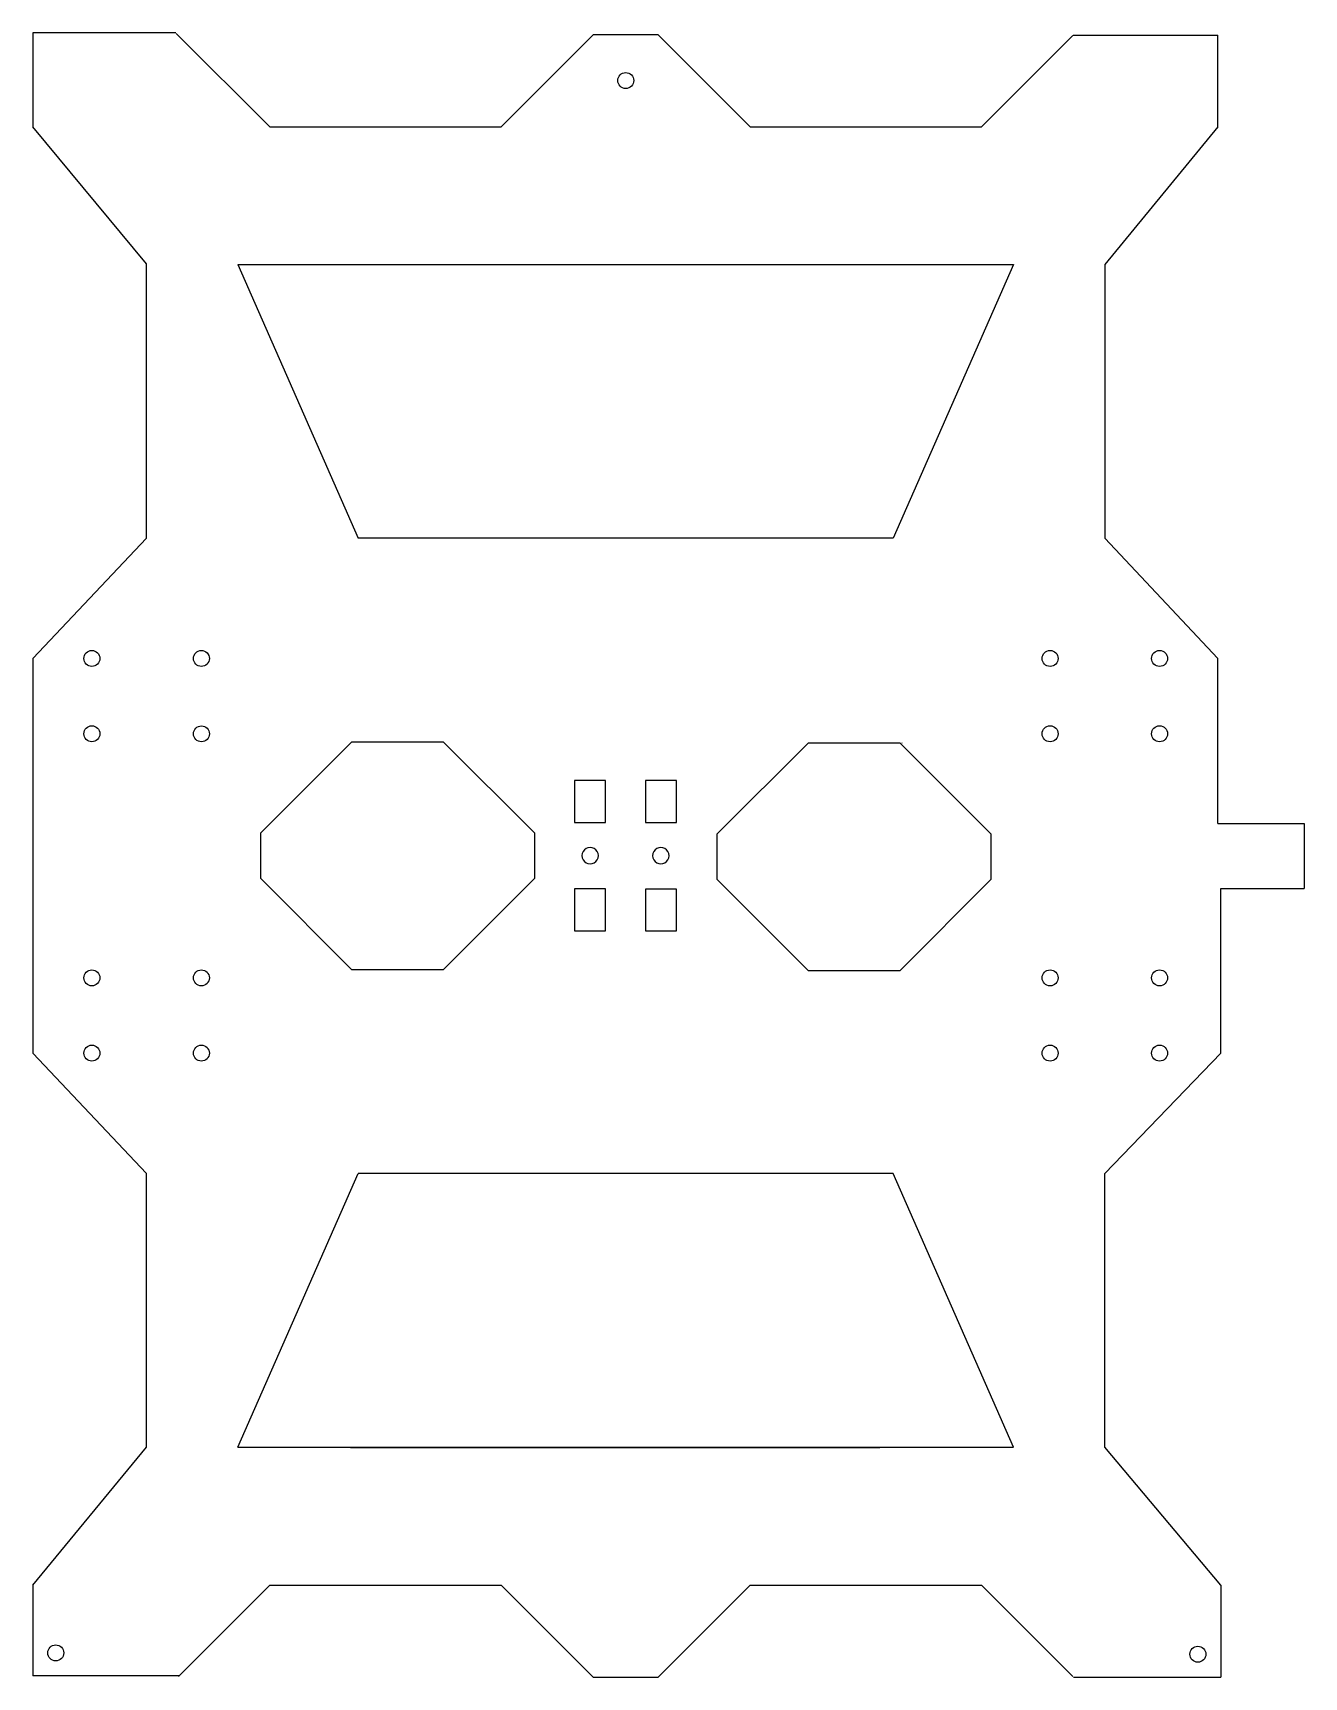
# Model space of a CAD drawing. Header units: millimetres. Extents: x 5 to 284, y 1 to 361.
import ezdxf

# ---------------------------------------------------------------- set-up
doc = ezdxf.new("R2010")
doc.units = ezdxf.units.MM
doc.header["$MEASUREMENT"] = 0

msp = doc.modelspace()

# ---------------------------------------------------------------- linework, layer by layer
for p, q in [((36.33, 361.16), (4.99, 361.16)), ((4.99, 361.16), (4.99, 340.57)), ((36.43, 361.06), (56.92, 340.57)), ((107.65, 340.57), (127.8, 360.72)), ((142.04, 360.72), (127.8, 360.72)), ((162.2, 340.57), (142.04, 360.72)), ((232.92, 360.57), (212.92, 340.57)), ((233.01, 360.66), (264.67, 360.66)), ((264.67, 340.57), (264.67, 360.66)), ((29.92, 310.57), (4.99, 340.57)), ((56.92, 340.57), (107.65, 340.57)), ((162.2, 340.57), (212.92, 340.57)), ((264.67, 340.57), (239.92, 310.43)), ((29.92, 250.43), (29.92, 310.57)), ((49.92, 310.43), (219.92, 310.43)), ((49.92, 310.43), (76.28, 250.43)), ((219.92, 310.43), (193.56, 250.43)), ((239.92, 310.43), (239.92, 250.43)), ((29.92, 250.43), (5, 224.07)), ((193.56, 250.43), (76.28, 250.43)), ((239.92, 250.43), (264.67, 224.07)), ((5, 224.07), (5, 137.57)), ((264.67, 187.93), (264.67, 224.07)), ((54.92, 185.82), (74.92, 205.82)), ((74.92, 205.82), (94.92, 205.82)), ((94.92, 205.82), (114.92, 185.82)), ((94.92, 205.82), (94.99, 205.82)), ((154.97, 185.6), (174.97, 205.6)), ((174.97, 205.6), (194.97, 205.6)), ((194.97, 205.6), (214.97, 185.6)), ((195.44, 205.6), (195.51, 205.6)), ((123.72, 197.35), (123.72, 188.15)), ((130.52, 197.35), (123.72, 197.35)), ((130.52, 188.15), (130.52, 197.35)), ((139.22, 197.34), (139.22, 188.14)), ((146.02, 197.34), (139.22, 197.34)), ((146.02, 188.14), (146.02, 197.34)), ((123.72, 188.15), (130.52, 188.15)), ((139.22, 188.14), (146.02, 188.14)), ((264.67, 187.93), (283.6, 187.93)), ((283.6, 187.93), (283.6, 173.69)), ((54.92, 175.82), (54.92, 185.82)), ((114.92, 185.82), (114.92, 175.82)), ((154.97, 175.6), (154.97, 185.6)), ((214.97, 185.6), (214.97, 175.6)), ((125.38, 181.32), (125.32, 180.85)), ((125.32, 180.85), (125.38, 180.39)), ((125.56, 181.75), (125.38, 181.32)), ((125.38, 180.39), (125.56, 179.95)), ((125.85, 182.13), (125.56, 181.75)), ((126.22, 182.41), (125.85, 182.13)), ((126.65, 182.59), (126.22, 182.41)), ((127.12, 182.65), (126.65, 182.59)), ((127.58, 182.59), (127.12, 182.65)), ((128.02, 182.41), (127.58, 182.59)), ((128.39, 182.13), (128.02, 182.41)), ((128.68, 181.75), (128.39, 182.13)), ((128.86, 181.32), (128.68, 181.75)), ((128.68, 179.95), (128.86, 180.39)), ((128.92, 180.85), (128.86, 181.32)), ((128.86, 180.39), (128.92, 180.85)), ((140.88, 181.3), (140.82, 180.84)), ((140.82, 180.84), (140.88, 180.37)), ((141.06, 181.74), (140.88, 181.3)), ((140.88, 180.37), (141.06, 179.94)), ((141.34, 182.11), (141.06, 181.74)), ((141.72, 182.4), (141.34, 182.11)), ((142.15, 182.58), (141.72, 182.4)), ((142.62, 182.64), (142.15, 182.58)), ((143.08, 182.58), (142.62, 182.64)), ((143.52, 182.4), (143.08, 182.58)), ((143.89, 182.11), (143.52, 182.4)), ((144.17, 181.74), (143.89, 182.11)), ((144.35, 181.3), (144.17, 181.74)), ((144.18, 179.94), (144.35, 180.37)), ((144.42, 180.84), (144.35, 181.3)), ((144.35, 180.37), (144.42, 180.84)), ((125.56, 179.95), (125.85, 179.58)), ((125.85, 179.58), (126.22, 179.29)), ((126.22, 179.29), (126.65, 179.11)), ((126.65, 179.11), (127.12, 179.05)), ((127.12, 179.05), (127.58, 179.11)), ((127.58, 179.11), (128.02, 179.29)), ((128.02, 179.29), (128.39, 179.58)), ((128.39, 179.58), (128.68, 179.95)), ((141.06, 179.94), (141.34, 179.57)), ((141.34, 179.57), (141.72, 179.28)), ((141.72, 179.28), (142.15, 179.1)), ((142.15, 179.1), (142.62, 179.04)), ((142.62, 179.04), (143.08, 179.1)), ((143.08, 179.1), (143.52, 179.28)), ((143.52, 179.28), (143.89, 179.57)), ((143.89, 179.57), (144.18, 179.94)), ((74.92, 155.82), (54.92, 175.82)), ((114.92, 175.82), (94.92, 155.82)), ((123.72, 173.55), (123.72, 164.35)), ((130.52, 173.55), (123.72, 173.55)), ((130.52, 164.35), (130.52, 173.55)), ((146.02, 173.54), (139.22, 173.54)), ((139.22, 173.54), (139.22, 164.34)), ((146.02, 164.34), (146.02, 173.54)), ((174.97, 155.6), (154.97, 175.6)), ((214.97, 175.6), (194.97, 155.6)), ((265.31, 173.68), (283.6, 173.68)), ((265.31, 137.57), (265.31, 173.68)), ((123.72, 164.35), (130.52, 164.35)), ((139.22, 164.34), (146.02, 164.34)), ((94.92, 155.82), (74.92, 155.82)), ((194.97, 155.6), (174.97, 155.6)), ((29.92, 111.21), (5, 137.57)), ((239.92, 111.21), (265.31, 137.57)), ((29.92, 51.21), (29.92, 111.21)), ((49.92, 51.21), (76.28, 111.21)), ((193.56, 111.21), (76.28, 111.21)), ((219.92, 51.21), (193.56, 111.21)), ((239.92, 51.21), (239.92, 111.21)), ((5, 20.98), (29.92, 51.21)), ((49.92, 51.21), (219.92, 51.21)), ((74.58, 51.12), (190.58, 51.12)), ((265.31, 20.98), (239.92, 51.21)), ((5, 20.98), (5, 1.13)), ((36.92, 0.98), (56.92, 20.98)), ((56.92, 20.98), (107.65, 20.98)), ((127.8, 0.83), (107.65, 20.98)), ((162.2, 20.98), (142.04, 0.83)), ((162.2, 20.98), (212.92, 20.98)), ((232.92, 0.98), (212.92, 20.98)), ((265.31, 20.98), (265.31, 0.85)), ((37.07, 1.13), (5, 1.13)), ((127.8, 0.83), (142.04, 0.83)), ((233.05, 0.85), (265.31, 0.85))]:
    msp.add_line(p, q)
for centre in [(134.92, 350.72), (17.92, 224.07), (41.92, 224.07), (227.92, 224.07), (251.92, 224.07), (17.92, 207.57), (41.94, 207.55), (227.92, 207.57), (251.92, 207.57), (17.92, 154.07), (41.92, 154.07), (227.92, 154.07), (251.92, 154.07), (17.92, 137.57), (41.92, 137.57), (227.92, 137.57), (251.92, 137.57), (10, 6.13), (260.31, 5.85)]:
    msp.add_circle(centre, 1.75)

doc.saveas('drawing.dxf')
